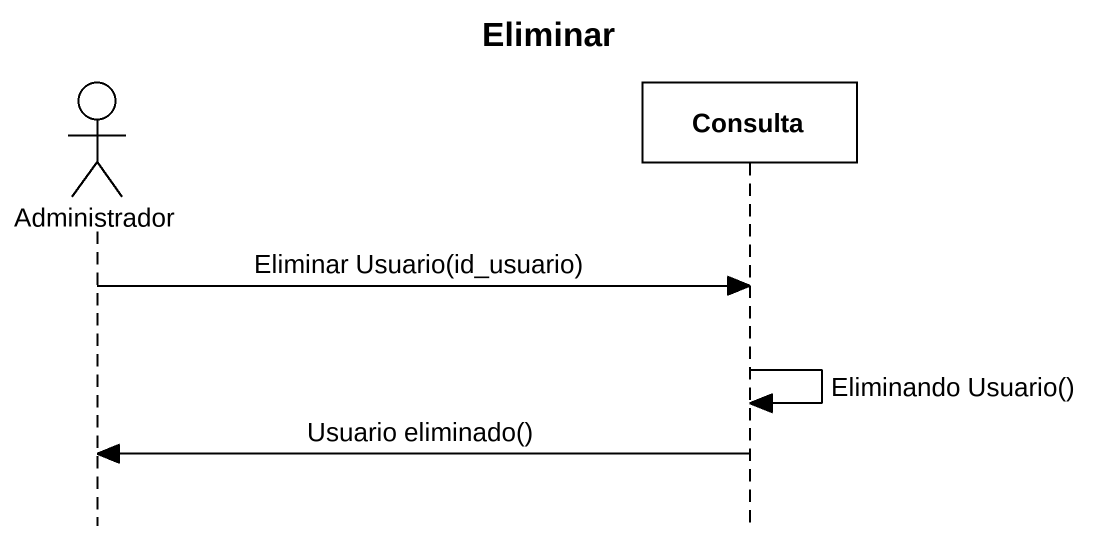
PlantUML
@startuml
title Eliminar
hide footbox
actor Administrador
participant Consulta

Administrador -> Consulta : Eliminar Usuario(id_usuario)
Consulta -> Consulta : Eliminando Usuario()
Consulta -> Administrador : Usuario eliminado()
@enduml
